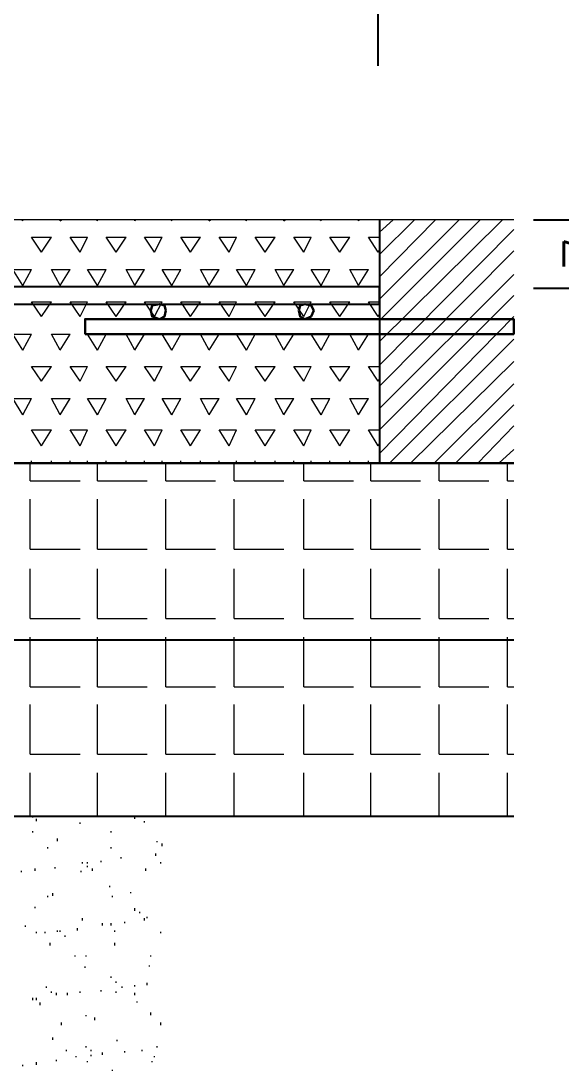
# Model space of a CAD drawing. Extents: x 12342 to 271026, y -9164 to -8044.
# Drawn here: x 16564.4 to 16592, y -8654.3 to -8600.7 of the extents above; entities that cross this region are included whole.
import ezdxf

# ---------------------------------------------------------------- set-up
doc = ezdxf.new("R2010")
doc.units = 0
doc.header["$LTSCALE"] = 2
doc.header["$PDMODE"] = 32
doc.header["$PDSIZE"] = 0.3
doc.linetypes.add('DASHED', pattern=[0.75, 0.5, -0.25])
doc.layers.get('DEFPOINTS').update_dxf_attribs({"linetype": 'CONTINUOUS'})
for name, color, linetype in [('1', 251, 'DASHED'), ('图框', 7, 'CONTINUOUS'), ('尺寸标注', 4, 'CONTINUOUS')]:
    doc.layers.add(name, color=color, linetype=linetype)
doc.styles.get("Standard").update_dxf_attribs({"font": 'simplex1.shx', "width": 0.7, "bigfont": 'hztxt.shx'})
doc.dimstyles.new('1：20', dxfattribs={"dimtxt": 3, "dimasz": 2, "dimexe": 1, "dimexo": 1, "dimgap": 0.5, "dimtad": 1, "dimlfac": 2, "dimrnd": 0.0095, "dimdsep": 46, "dimtxsty": 'Standard', "dimcen": 0.09, "dimclrd": 256, "dimclre": 256, "dimclrt": 256, "dimadec": 0, "dimazin": 0, "dimtfac": 1, "dimtix": 1, "dimtmove": 2, "dimatfit": 3, "dimfxl": 0, "dimtolj": 1, "dimtzin": 0, "dimarcsym": 0})

# ---------------------------------------------------------------- blocks, each defined once
blk = doc.blocks.new('*D879')
at = {"layer": 'DEFPOINTS', "color": 0}
for p in [(16582.589, -8597.018), (16507.589, -8612.463), (16582.589, -8612.463)]:
    blk.add_point(p, dxfattribs=at)
at = {"layer": '尺寸标注', "lineweight": -2}
for p, q in [((16507.589, -8603.018), (16507.589, -8596.018)), ((16582.589, -8603.018), (16582.589, -8596.018)), ((16509.589, -8597.018), (16580.589, -8597.018))]:
    blk.add_line(p, q, dxfattribs=at)
at = {"layer": '尺寸标注'}
for points in [[(16509.589, -8596.685), (16509.589, -8597.352), (16507.589, -8597.018)], [(16580.589, -8596.685), (16580.589, -8597.352), (16582.589, -8597.018)]]:
    blk.add_solid(points, dxfattribs=at)
at = {"layer": '尺寸标注', "insert": (16545.089, -8595.018), "char_height": 3, "attachment_point": 5}
blk.add_mtext('\\A1;150', dxfattribs=at)
blk = doc.blocks.new('*D892')
at = {"layer": 'DEFPOINTS', "color": 0}
for p in [(16589.502, -8610.862), (16589.502, -8614.362), (16595.558, -8614.362)]:
    blk.add_point(p, dxfattribs=at)
at = {"layer": '尺寸标注', "lineweight": -2}
for p, q in [((16595.558, -8608.862), (16595.558, -8606.862)), ((16590.502, -8610.862), (16596.558, -8610.862)), ((16595.558, -8610.862), (16595.558, -8614.362)), ((16590.502, -8614.362), (16596.558, -8614.362)), ((16595.558, -8616.362), (16595.558, -8618.362))]:
    blk.add_line(p, q, dxfattribs=at)
at = {"layer": '尺寸标注'}
for points in [[(16595.225, -8608.862), (16595.892, -8608.862), (16595.558, -8610.862)], [(16595.225, -8616.362), (16595.892, -8616.362), (16595.558, -8614.362)]]:
    blk.add_solid(points, dxfattribs=at)
at = {"layer": '尺寸标注', "insert": (16593.558, -8612.612), "char_height": 3, "attachment_point": 5, "rotation": 90}
blk.add_mtext('\\A1;7', dxfattribs=at)

msp = doc.modelspace()

# ---------------------------------------------------------------- linework, layer by layer
at = {"layer": '1', "color": 1, "linetype": 'ByBlock', "lineweight": 9}
msp.add_lwpolyline([(16589.502362, -8610.861587), (16500.571685, -8610.861587)], dxfattribs=at)
at = {"layer": '1', "color": 2, "linetype": 'ByBlock', "lineweight": 9}
for points in [[(16564.459135, -8610.924987), (16564.395734, -8610.861587)], [(16564.459135, -8610.924987), (16564.459135, -8610.861587)], [(16566.361152, -8610.924987), (16566.424552, -8610.861587)], [(16566.361152, -8610.924987), (16566.361152, -8610.861587)], [(16568.263169, -8610.924987), (16568.199769, -8610.861587)], [(16568.263169, -8610.924987), (16568.263169, -8610.861587)], [(16570.165186, -8610.924987), (16570.228587, -8610.861587)], [(16570.165186, -8610.924987), (16570.165186, -8610.861587)], [(16572.067204, -8610.924987), (16572.003803, -8610.861587)], [(16572.067204, -8610.924987), (16572.067204, -8610.861587)], [(16573.969221, -8610.924987), (16574.032622, -8610.861587)], [(16573.969221, -8610.924987), (16573.969221, -8610.861587)], [(16575.871238, -8610.924987), (16575.807838, -8610.861587)], [(16575.871238, -8610.924987), (16575.871238, -8610.861587)], [(16577.773256, -8610.924987), (16577.836656, -8610.861587)], [(16577.773256, -8610.924987), (16577.773256, -8610.861587)], [(16579.675273, -8610.924987), (16579.611872, -8610.861587)], [(16579.675273, -8610.924987), (16579.675273, -8610.861587)], [(16581.57729, -8610.924987), (16581.640691, -8610.861587)], [(16581.57729, -8610.924987), (16581.57729, -8610.861587)], [(16582.6551, -8611.495592), (16583.352506, -8610.861587)], [(16582.6551, -8612.636803), (16584.430316, -8610.861587)], [(16582.6551, -8613.778013), (16585.508126, -8610.861587)], [(16582.6551, -8614.919223), (16586.712737, -8610.861587)], [(16582.6551, -8615.997033), (16587.790547, -8610.861587)], [(16582.6551, -8617.074843), (16588.931757, -8610.861587)], [(16565.410143, -8612.510002), (16564.902939, -8611.749195)], [(16564.902939, -8611.749195), (16565.917348, -8611.749195)], [(16565.410143, -8612.510002), (16565.917348, -8611.749195)], [(16567.375561, -8612.510002), (16566.868356, -8611.749195)], [(16566.868356, -8611.749195), (16567.755964, -8611.749195)], [(16567.375561, -8612.510002), (16567.755964, -8611.749195)], [(16569.214178, -8612.510002), (16568.706973, -8611.749195)], [(16568.706973, -8611.749195), (16569.721382, -8611.749195)], [(16569.214178, -8612.510002), (16569.721382, -8611.749195)], [(16571.179596, -8612.510002), (16570.672391, -8611.749195)], [(16570.672391, -8611.749195), (16571.559999, -8611.749195)], [(16571.179596, -8612.510002), (16571.559999, -8611.749195)], [(16573.018212, -8612.510002), (16572.511008, -8611.749195)], [(16572.511008, -8611.749195), (16573.525417, -8611.749195)], [(16573.018212, -8612.510002), (16573.525417, -8611.749195)], [(16574.98363, -8612.510002), (16574.476426, -8611.749195)], [(16574.476426, -8611.749195), (16575.364034, -8611.749195)], [(16574.98363, -8612.510002), (16575.364034, -8611.749195)], [(16576.822247, -8612.510002), (16576.315042, -8611.749195)], [(16576.315042, -8611.749195), (16577.329452, -8611.749195)], [(16576.822247, -8612.510002), (16577.329452, -8611.749195)], [(16578.787665, -8612.510002), (16578.28046, -8611.749195)], [(16578.28046, -8611.749195), (16579.168068, -8611.749195)], [(16578.787665, -8612.510002), (16579.168068, -8611.749195)], [(16580.626281, -8612.510002), (16580.119077, -8611.749195)], [(16580.119077, -8611.749195), (16581.133486, -8611.749195)], [(16580.626281, -8612.510002), (16581.133486, -8611.749195)], [(16582.591699, -8612.510002), (16582.084495, -8611.749195)], [(16582.084495, -8611.749195), (16582.6551, -8611.749195)], [(16582.6551, -8618.279454), (16589.502362, -8611.368791)], [(16582.591699, -8612.510002), (16582.6551, -8612.3832)], [(16582.6551, -8619.357264), (16589.502362, -8612.446601)], [(16564.459135, -8614.221817), (16563.95193, -8613.39761)], [(16563.95193, -8613.39761), (16564.902939, -8613.39761)], [(16564.459135, -8614.221817), (16564.902939, -8613.39761)], [(16566.361152, -8614.221817), (16565.917348, -8613.39761)], [(16565.917348, -8613.39761), (16566.868356, -8613.39761)], [(16566.361152, -8614.221817), (16566.868356, -8613.39761)], [(16568.263169, -8614.221817), (16567.755964, -8613.39761)], [(16567.755964, -8613.39761), (16568.706973, -8613.39761)], [(16568.263169, -8614.221817), (16568.706973, -8613.39761)], [(16570.165186, -8614.221817), (16569.721382, -8613.39761)], [(16569.721382, -8613.39761), (16570.672391, -8613.39761)], [(16570.165186, -8614.221817), (16570.672391, -8613.39761)], [(16572.067204, -8614.221817), (16571.559999, -8613.39761)], [(16571.559999, -8613.39761), (16572.511008, -8613.39761)], [(16572.067204, -8614.221817), (16572.511008, -8613.39761)], [(16573.969221, -8614.221817), (16573.525417, -8613.39761)], [(16573.525417, -8613.39761), (16574.476426, -8613.39761)], [(16573.969221, -8614.221817), (16574.476426, -8613.39761)], [(16575.871238, -8614.221817), (16575.364034, -8613.39761)], [(16575.364034, -8613.39761), (16576.315042, -8613.39761)], [(16575.871238, -8614.221817), (16576.315042, -8613.39761)], [(16577.773256, -8614.221817), (16577.329452, -8613.39761)], [(16577.329452, -8613.39761), (16578.28046, -8613.39761)], [(16577.773256, -8614.221817), (16578.28046, -8613.39761)], [(16579.675273, -8614.221817), (16579.168068, -8613.39761)], [(16579.168068, -8613.39761), (16580.119077, -8613.39761)], [(16579.675273, -8614.221817), (16580.119077, -8613.39761)], [(16581.57729, -8614.221817), (16581.133486, -8613.39761)], [(16581.133486, -8613.39761), (16582.084495, -8613.39761)], [(16581.57729, -8614.221817), (16582.084495, -8613.39761)], [(16582.6551, -8620.498474), (16589.502362, -8613.651212)], [(16582.6551, -8621.576284), (16589.502362, -8614.729022)], [(16565.410143, -8615.806831), (16564.902939, -8615.046025)], [(16564.902939, -8615.046025), (16565.917348, -8615.046025)], [(16565.410143, -8615.806831), (16565.917348, -8615.046025)], [(16567.375561, -8615.806831), (16566.868356, -8615.046025)], [(16566.868356, -8615.046025), (16567.755964, -8615.046025)], [(16567.375561, -8615.806831), (16567.755964, -8615.046025)], [(16569.214178, -8615.806831), (16568.706973, -8615.046025)], [(16568.706973, -8615.046025), (16569.721382, -8615.046025)], [(16569.214178, -8615.806831), (16569.721382, -8615.046025)], [(16571.179596, -8615.806831), (16570.672391, -8615.046025)], [(16570.672391, -8615.046025), (16571.559999, -8615.046025)], [(16571.179596, -8615.806831), (16571.559999, -8615.046025)], [(16573.018212, -8615.806831), (16572.511008, -8615.046025)], [(16572.511008, -8615.046025), (16573.525417, -8615.046025)], [(16573.018212, -8615.806831), (16573.525417, -8615.046025)], [(16574.98363, -8615.806831), (16574.476426, -8615.046025)], [(16574.476426, -8615.046025), (16575.364034, -8615.046025)], [(16574.98363, -8615.806831), (16575.364034, -8615.046025)], [(16576.822247, -8615.806831), (16576.315042, -8615.046025)], [(16576.315042, -8615.046025), (16577.329452, -8615.046025)], [(16576.822247, -8615.806831), (16577.329452, -8615.046025)], [(16578.787665, -8615.806831), (16578.28046, -8615.046025)], [(16578.28046, -8615.046025), (16579.168068, -8615.046025)], [(16578.787665, -8615.806831), (16579.168068, -8615.046025)], [(16580.626281, -8615.806831), (16580.119077, -8615.046025)], [(16580.119077, -8615.046025), (16581.133486, -8615.046025)], [(16580.626281, -8615.806831), (16581.133486, -8615.046025)], [(16582.591699, -8615.806831), (16582.084495, -8615.046025)], [(16582.084495, -8615.046025), (16582.6551, -8615.046025)], [(16582.591699, -8615.806831), (16582.6551, -8615.68003)], [(16582.6551, -8622.780895), (16589.502362, -8615.806831)], [(16564.459135, -8617.518647), (16563.95193, -8616.69444)], [(16563.95193, -8616.69444), (16564.902939, -8616.69444)], [(16564.459135, -8617.518647), (16564.902939, -8616.69444)], [(16566.361152, -8617.518647), (16565.917348, -8616.69444)], [(16565.917348, -8616.69444), (16566.868356, -8616.69444)], [(16566.361152, -8617.518647), (16566.868356, -8616.69444)], [(16568.263169, -8617.518647), (16567.755964, -8616.69444)], [(16567.755964, -8616.69444), (16568.706973, -8616.69444)], [(16568.263169, -8617.518647), (16568.706973, -8616.69444)], [(16570.165186, -8617.518647), (16569.721382, -8616.69444)], [(16569.721382, -8616.69444), (16570.672391, -8616.69444)], [(16570.165186, -8617.518647), (16570.672391, -8616.69444)], [(16572.067204, -8617.518647), (16571.559999, -8616.69444)], [(16571.559999, -8616.69444), (16572.511008, -8616.69444)], [(16572.067204, -8617.518647), (16572.511008, -8616.69444)], [(16573.969221, -8617.518647), (16573.525417, -8616.69444)], [(16573.525417, -8616.69444), (16574.476426, -8616.69444)], [(16573.969221, -8617.518647), (16574.476426, -8616.69444)], [(16575.871238, -8617.518647), (16575.364034, -8616.69444)], [(16575.364034, -8616.69444), (16576.315042, -8616.69444)], [(16575.871238, -8617.518647), (16576.315042, -8616.69444)], [(16577.773256, -8617.518647), (16577.329452, -8616.69444)], [(16577.329452, -8616.69444), (16578.28046, -8616.69444)], [(16577.773256, -8617.518647), (16578.28046, -8616.69444)], [(16579.675273, -8617.518647), (16579.168068, -8616.69444)], [(16579.168068, -8616.69444), (16580.119077, -8616.69444)], [(16579.675273, -8617.518647), (16580.119077, -8616.69444)], [(16581.57729, -8617.518647), (16581.133486, -8616.69444)], [(16581.133486, -8616.69444), (16582.084495, -8616.69444)], [(16581.57729, -8617.518647), (16582.084495, -8616.69444)], [(16583.162305, -8623.288099), (16589.502362, -8616.948042)], [(16584.240114, -8623.288099), (16589.502362, -8618.089252)], [(16565.410143, -8619.103661), (16564.902939, -8618.342855)], [(16564.902939, -8618.342855), (16565.917348, -8618.342855)], [(16565.410143, -8619.103661), (16565.917348, -8618.342855)], [(16567.375561, -8619.103661), (16566.868356, -8618.342855)], [(16566.868356, -8618.342855), (16567.755964, -8618.342855)], [(16567.375561, -8619.103661), (16567.755964, -8618.342855)], [(16569.214178, -8619.103661), (16568.706973, -8618.342855)], [(16568.706973, -8618.342855), (16569.721382, -8618.342855)], [(16569.214178, -8619.103661), (16569.721382, -8618.342855)], [(16571.179596, -8619.103661), (16570.672391, -8618.342855)], [(16570.672391, -8618.342855), (16571.559999, -8618.342855)], [(16571.179596, -8619.103661), (16571.559999, -8618.342855)], [(16573.018212, -8619.103661), (16572.511008, -8618.342855)], [(16572.511008, -8618.342855), (16573.525417, -8618.342855)], [(16573.018212, -8619.103661), (16573.525417, -8618.342855)], [(16574.98363, -8619.103661), (16574.476426, -8618.342855)], [(16574.476426, -8618.342855), (16575.364034, -8618.342855)], [(16574.98363, -8619.103661), (16575.364034, -8618.342855)], [(16576.822247, -8619.103661), (16576.315042, -8618.342855)], [(16576.315042, -8618.342855), (16577.329452, -8618.342855)], [(16576.822247, -8619.103661), (16577.329452, -8618.342855)], [(16578.787665, -8619.103661), (16578.28046, -8618.342855)], [(16578.28046, -8618.342855), (16579.168068, -8618.342855)], [(16578.787665, -8619.103661), (16579.168068, -8618.342855)], [(16580.626281, -8619.103661), (16580.119077, -8618.342855)], [(16580.119077, -8618.342855), (16581.133486, -8618.342855)], [(16580.626281, -8619.103661), (16581.133486, -8618.342855)], [(16582.591699, -8619.103661), (16582.084495, -8618.342855)], [(16582.084495, -8618.342855), (16582.6551, -8618.342855)], [(16582.591699, -8619.103661), (16582.6551, -8618.97686)], [(16585.444725, -8623.288099), (16589.502362, -8619.230463)], [(16564.459135, -8620.815477), (16563.95193, -8619.99127)], [(16563.95193, -8619.99127), (16564.902939, -8619.99127)], [(16564.459135, -8620.815477), (16564.902939, -8619.99127)], [(16566.361152, -8620.815477), (16565.917348, -8619.99127)], [(16565.917348, -8619.99127), (16566.868356, -8619.99127)], [(16566.361152, -8620.815477), (16566.868356, -8619.99127)], [(16568.263169, -8620.815477), (16567.755964, -8619.99127)], [(16567.755964, -8619.99127), (16568.706973, -8619.99127)], [(16568.263169, -8620.815477), (16568.706973, -8619.99127)], [(16570.165186, -8620.815477), (16569.721382, -8619.99127)], [(16569.721382, -8619.99127), (16570.672391, -8619.99127)], [(16570.165186, -8620.815477), (16570.672391, -8619.99127)], [(16572.067204, -8620.815477), (16571.559999, -8619.99127)], [(16571.559999, -8619.99127), (16572.511008, -8619.99127)], [(16572.067204, -8620.815477), (16572.511008, -8619.99127)], [(16573.969221, -8620.815477), (16573.525417, -8619.99127)], [(16573.525417, -8619.99127), (16574.476426, -8619.99127)], [(16573.969221, -8620.815477), (16574.476426, -8619.99127)], [(16575.871238, -8620.815477), (16575.364034, -8619.99127)], [(16575.364034, -8619.99127), (16576.315042, -8619.99127)], [(16575.871238, -8620.815477), (16576.315042, -8619.99127)], [(16577.773256, -8620.815477), (16577.329452, -8619.99127)], [(16577.329452, -8619.99127), (16578.28046, -8619.99127)], [(16577.773256, -8620.815477), (16578.28046, -8619.99127)], [(16579.675273, -8620.815477), (16579.168068, -8619.99127)], [(16579.168068, -8619.99127), (16580.119077, -8619.99127)], [(16579.675273, -8620.815477), (16580.119077, -8619.99127)], [(16581.57729, -8620.815477), (16581.133486, -8619.99127)], [(16581.133486, -8619.99127), (16582.084495, -8619.99127)], [(16581.57729, -8620.815477), (16582.084495, -8619.99127)], [(16586.522535, -8623.288099), (16589.502362, -8620.308272)], [(16587.663745, -8623.288099), (16589.502362, -8621.386082)], [(16565.410143, -8622.400491), (16564.902939, -8621.576284)], [(16564.902939, -8621.576284), (16565.917348, -8621.576284)], [(16565.410143, -8622.400491), (16565.917348, -8621.576284)], [(16567.375561, -8622.400491), (16566.868356, -8621.576284)], [(16566.868356, -8621.576284), (16567.755964, -8621.576284)], [(16567.375561, -8622.400491), (16567.755964, -8621.576284)], [(16569.214178, -8622.400491), (16568.706973, -8621.576284)], [(16568.706973, -8621.576284), (16569.721382, -8621.576284)], [(16569.214178, -8622.400491), (16569.721382, -8621.576284)], [(16571.179596, -8622.400491), (16570.672391, -8621.576284)], [(16570.672391, -8621.576284), (16571.559999, -8621.576284)], [(16571.179596, -8622.400491), (16571.559999, -8621.576284)], [(16573.018212, -8622.400491), (16572.511008, -8621.576284)], [(16572.511008, -8621.576284), (16573.525417, -8621.576284)], [(16573.018212, -8622.400491), (16573.525417, -8621.576284)], [(16574.98363, -8622.400491), (16574.476426, -8621.576284)], [(16574.476426, -8621.576284), (16575.364034, -8621.576284)], [(16574.98363, -8622.400491), (16575.364034, -8621.576284)], [(16576.822247, -8622.400491), (16576.315042, -8621.576284)], [(16576.315042, -8621.576284), (16577.329452, -8621.576284)], [(16576.822247, -8622.400491), (16577.329452, -8621.576284)], [(16578.787665, -8622.400491), (16578.28046, -8621.576284)], [(16578.28046, -8621.576284), (16579.168068, -8621.576284)], [(16578.787665, -8622.400491), (16579.168068, -8621.576284)], [(16580.626281, -8622.400491), (16580.119077, -8621.576284)], [(16580.119077, -8621.576284), (16581.133486, -8621.576284)], [(16580.626281, -8622.400491), (16581.133486, -8621.576284)], [(16582.591699, -8622.400491), (16582.084495, -8621.576284)], [(16582.084495, -8621.576284), (16582.6551, -8621.576284)], [(16582.591699, -8622.400491), (16582.6551, -8622.27369)], [(16588.741555, -8623.288099), (16589.502362, -8622.590693)], [(16563.95193, -8623.288099), (16564.902939, -8623.288099)], [(16564.839538, -8624.175708), (16564.839538, -8623.288099)], [(16564.902939, -8623.288099), (16564.902939, -8623.161298)], [(16565.917348, -8623.288099), (16565.917348, -8623.161298)], [(16565.917348, -8623.288099), (16566.868356, -8623.288099)], [(16566.868356, -8623.288099), (16566.868356, -8623.161298)], [(16567.755964, -8623.288099), (16567.755964, -8623.161298)], [(16567.755964, -8623.288099), (16568.706973, -8623.288099)], [(16568.263169, -8624.175708), (16568.263169, -8623.288099)], [(16568.706973, -8623.288099), (16568.706973, -8623.161298)], [(16569.721382, -8623.288099), (16569.721382, -8623.161298)], [(16569.721382, -8623.288099), (16570.672391, -8623.288099)], [(16570.672391, -8623.288099), (16570.672391, -8623.161298)], [(16571.559999, -8623.288099), (16571.559999, -8623.161298)], [(16571.559999, -8623.288099), (16572.511008, -8623.288099)], [(16571.750201, -8624.175708), (16571.750201, -8623.288099)], [(16572.511008, -8623.288099), (16572.511008, -8623.161298)], [(16573.525417, -8623.288099), (16573.525417, -8623.161298)], [(16573.525417, -8623.288099), (16574.476426, -8623.288099)], [(16574.476426, -8623.288099), (16574.476426, -8623.161298)], [(16575.237232, -8624.175708), (16575.237232, -8623.288099)], [(16575.364034, -8623.288099), (16575.364034, -8623.161298)], [(16575.364034, -8623.288099), (16576.315042, -8623.288099)], [(16576.315042, -8623.288099), (16576.315042, -8623.161298)], [(16577.329452, -8623.288099), (16577.329452, -8623.161298)], [(16577.329452, -8623.288099), (16578.28046, -8623.288099)], [(16578.28046, -8623.288099), (16578.28046, -8623.161298)], [(16578.787665, -8624.175708), (16578.787665, -8623.288099)], [(16579.168068, -8623.288099), (16579.168068, -8623.161298)], [(16579.168068, -8623.288099), (16580.119077, -8623.288099)], [(16580.119077, -8623.288099), (16580.119077, -8623.161298)], [(16581.133486, -8623.288099), (16581.133486, -8623.161298)], [(16581.133486, -8623.288099), (16582.084495, -8623.288099)], [(16582.084495, -8623.288099), (16582.084495, -8623.161298)], [(16582.211296, -8624.175708), (16582.211296, -8623.288099)], [(16585.698328, -8624.175708), (16585.698328, -8623.288099)], [(16589.185359, -8624.175708), (16589.185359, -8623.288099)], [(16564.839538, -8624.175708), (16567.375561, -8624.175708)], [(16568.263169, -8624.175708), (16570.799192, -8624.175708)], [(16571.750201, -8624.175708), (16574.286224, -8624.175708)], [(16575.237232, -8624.175708), (16577.773256, -8624.175708)], [(16578.787665, -8624.175708), (16581.323688, -8624.175708)], [(16582.211296, -8624.175708), (16584.747319, -8624.175708)], [(16585.698328, -8624.175708), (16588.234351, -8624.175708)], [(16589.185359, -8624.175708), (16589.502362, -8624.175708)], [(16564.839538, -8627.662739), (16564.839538, -8625.126716)], [(16568.263169, -8627.662739), (16568.263169, -8625.126716)], [(16571.750201, -8627.662739), (16571.750201, -8625.126716)], [(16575.237232, -8627.662739), (16575.237232, -8625.126716)], [(16578.787665, -8627.662739), (16578.787665, -8625.126716)], [(16582.211296, -8627.662739), (16582.211296, -8625.126716)], [(16585.698328, -8627.662739), (16585.698328, -8625.126716)], [(16589.185359, -8627.662739), (16589.185359, -8625.126716)], [(16564.839538, -8627.662739), (16567.375561, -8627.662739)], [(16568.263169, -8627.662739), (16570.799192, -8627.662739)], [(16571.750201, -8627.662739), (16574.286224, -8627.662739)], [(16575.237232, -8627.662739), (16577.773256, -8627.662739)], [(16578.787665, -8627.662739), (16581.323688, -8627.662739)], [(16582.211296, -8627.662739), (16584.747319, -8627.662739)], [(16585.698328, -8627.662739), (16588.234351, -8627.662739)], [(16589.185359, -8627.662739), (16589.502362, -8627.662739)], [(16564.839538, -8631.213172), (16564.839538, -8628.677148)], [(16568.263169, -8631.213172), (16568.263169, -8628.677148)], [(16571.750201, -8631.213172), (16571.750201, -8628.677148)], [(16575.237232, -8631.213172), (16575.237232, -8628.677148)], [(16578.787665, -8631.213172), (16578.787665, -8628.677148)], [(16582.211296, -8631.213172), (16582.211296, -8628.677148)], [(16585.698328, -8631.213172), (16585.698328, -8628.677148)], [(16589.185359, -8631.213172), (16589.185359, -8628.677148)], [(16564.839538, -8631.213172), (16567.375561, -8631.213172)], [(16568.263169, -8631.213172), (16570.799192, -8631.213172)], [(16571.750201, -8631.213172), (16574.286224, -8631.213172)], [(16575.237232, -8631.213172), (16577.773256, -8631.213172)], [(16578.787665, -8631.213172), (16581.323688, -8631.213172)], [(16582.211296, -8631.213172), (16584.747319, -8631.213172)], [(16585.698328, -8631.213172), (16588.234351, -8631.213172)], [(16589.185359, -8631.213172), (16589.502362, -8631.213172)], [(16564.839538, -8634.700203), (16564.839538, -8632.16418)], [(16568.263169, -8634.700203), (16568.263169, -8632.16418)], [(16571.750201, -8634.700203), (16571.750201, -8632.16418)], [(16575.237232, -8634.700203), (16575.237232, -8632.16418)], [(16578.787665, -8634.700203), (16578.787665, -8632.16418)], [(16582.211296, -8634.700203), (16582.211296, -8632.16418)], [(16585.698328, -8634.700203), (16585.698328, -8632.16418)], [(16589.185359, -8634.700203), (16589.185359, -8632.16418)], [(16564.839538, -8634.700203), (16567.375561, -8634.700203)], [(16568.263169, -8634.700203), (16570.799192, -8634.700203)], [(16571.750201, -8634.700203), (16574.286224, -8634.700203)], [(16575.237232, -8634.700203), (16577.773256, -8634.700203)], [(16578.787665, -8634.700203), (16581.323688, -8634.700203)], [(16582.211296, -8634.700203), (16584.747319, -8634.700203)], [(16585.698328, -8634.700203), (16588.234351, -8634.700203)], [(16589.185359, -8634.700203), (16589.502362, -8634.700203)], [(16564.839538, -8638.123834), (16564.839538, -8635.587811)], [(16568.263169, -8638.123834), (16568.263169, -8635.587811)], [(16571.750201, -8638.123834), (16571.750201, -8635.587811)], [(16575.237232, -8638.123834), (16575.237232, -8635.587811)], [(16578.787665, -8638.123834), (16578.787665, -8635.587811)], [(16582.211296, -8638.123834), (16582.211296, -8635.587811)], [(16585.698328, -8638.123834), (16585.698328, -8635.587811)], [(16589.185359, -8638.123834), (16589.185359, -8635.587811)], [(16564.839538, -8638.123834), (16567.375561, -8638.123834)], [(16568.263169, -8638.123834), (16570.799192, -8638.123834)], [(16571.750201, -8638.123834), (16574.286224, -8638.123834)], [(16575.237232, -8638.123834), (16577.773256, -8638.123834)], [(16578.787665, -8638.123834), (16581.323688, -8638.123834)], [(16582.211296, -8638.123834), (16584.747319, -8638.123834)], [(16585.698328, -8638.123834), (16588.234351, -8638.123834)], [(16589.185359, -8638.123834), (16589.502362, -8638.123834)], [(16564.839538, -8641.293863), (16564.839538, -8639.074843)], [(16568.263169, -8641.293863), (16568.263169, -8639.074843)], [(16571.750201, -8641.293863), (16571.750201, -8639.074843)], [(16575.237232, -8641.293863), (16575.237232, -8639.074843)], [(16578.787665, -8641.293863), (16578.787665, -8639.074843)], [(16582.211296, -8641.293863), (16582.211296, -8639.074843)], [(16585.698328, -8641.293863), (16585.698328, -8639.074843)], [(16589.185359, -8641.293863), (16589.185359, -8639.074843)], [(16564.966339, -8641.357264), (16564.966339, -8641.293863)], [(16565.156541, -8641.547465), (16565.156541, -8641.420664)], [(16567.375561, -8641.674267), (16567.375561, -8641.610866)], [(16570.165186, -8641.420664), (16570.165186, -8641.357264)], [(16570.672391, -8641.610866), (16570.672391, -8641.547465)], [(16564.966339, -8642.118071), (16564.966339, -8642.05467)], [(16568.960575, -8642.118071), (16568.960575, -8642.05467)], [(16566.234351, -8642.561875), (16566.234351, -8642.435074)], [(16571.306397, -8642.625275), (16571.306397, -8642.561875)], [(16571.559999, -8642.815477), (16571.559999, -8642.688676)], [(16565.727146, -8642.942278), (16565.727146, -8642.878878)], [(16568.960575, -8642.942278), (16568.960575, -8642.878878)], [(16569.46778, -8643.449483), (16569.46778, -8643.386082)], [(16571.242996, -8643.322682), (16571.242996, -8643.19588)], [(16566.107549, -8643.956687), (16566.107549, -8643.893287)], [(16567.502362, -8643.703085), (16567.502362, -8643.639684)], [(16567.502362, -8643.703085), (16567.502362, -8643.639684)], [(16567.755964, -8643.703085), (16567.755964, -8643.639684)], [(16567.755964, -8643.893287), (16567.755964, -8643.829886)], [(16568.453371, -8643.639684), (16568.453371, -8643.576284)], [(16571.496598, -8643.703085), (16571.496598, -8643.639684)], [(16564.395734, -8644.146889), (16564.395734, -8644.083489)], [(16565.09314, -8644.083489), (16565.09314, -8643.956687)], [(16567.438962, -8644.146889), (16567.438962, -8644.083489)], [(16568.009567, -8644.083489), (16568.009567, -8643.956687)], [(16570.735792, -8644.083489), (16570.735792, -8643.956687)], [(16568.897175, -8644.907696), (16568.897175, -8644.844295)], [(16565.727146, -8645.414901), (16565.727146, -8645.3515)], [(16565.980748, -8645.3515), (16565.980748, -8645.224699)], [(16569.023976, -8645.414901), (16569.023976, -8645.3515)], [(16569.974985, -8645.224699), (16569.974985, -8645.161298)], [(16565.09314, -8645.985506), (16565.09314, -8645.922105)], [(16570.165186, -8646.112307), (16570.165186, -8645.985506)], [(16567.502362, -8646.619512), (16567.502362, -8646.49271)], [(16570.418789, -8646.239108), (16570.418789, -8646.175708)], [(16570.672391, -8646.619512), (16570.672391, -8646.49271)], [(16570.799192, -8646.49271), (16570.799192, -8646.42931)], [(16564.585936, -8646.936514), (16564.585936, -8646.873114)], [(16566.234351, -8647.190117), (16566.234351, -8647.126716)], [(16566.361152, -8647.190117), (16566.361152, -8647.126716)], [(16567.24876, -8647.126716), (16567.24876, -8646.999915)], [(16568.516771, -8646.873114), (16568.516771, -8646.746313)], [(16568.960575, -8646.873114), (16568.960575, -8646.746313)], [(16569.150777, -8647.190117), (16569.150777, -8647.126716)], [(16569.657982, -8646.746313), (16569.657982, -8646.682912)], [(16565.156541, -8647.253517), (16565.156541, -8647.190117)], [(16565.600345, -8647.253517), (16565.600345, -8647.190117)], [(16566.614754, -8647.443719), (16566.614754, -8647.380319)], [(16571.496598, -8647.253517), (16571.496598, -8647.190117)], [(16565.853947, -8647.887523), (16565.853947, -8647.760722)], [(16569.150777, -8647.887523), (16569.150777, -8647.760722)], [(16567.121959, -8648.458128), (16567.121959, -8648.394728)], [(16567.692564, -8648.458128), (16567.692564, -8648.394728)], [(16570.989394, -8648.458128), (16570.989394, -8648.394728)], [(16567.629163, -8649.028733), (16567.629163, -8648.965333)], [(16570.925993, -8648.965333), (16570.925993, -8648.901932)], [(16568.960575, -8649.535938), (16568.960575, -8649.472538)], [(16569.214178, -8649.78954), (16569.214178, -8649.72614)], [(16570.799192, -8649.916342), (16570.799192, -8649.78954)], [(16565.663745, -8650.043143), (16565.663745, -8649.979742)], [(16565.917348, -8650.296745), (16565.917348, -8650.233344)], [(16566.17095, -8650.423546), (16566.17095, -8650.296745)], [(16566.741555, -8650.423546), (16566.741555, -8650.296745)], [(16567.375561, -8650.296745), (16567.375561, -8650.233344)], [(16568.453371, -8650.233344), (16568.453371, -8650.169944)], [(16569.214178, -8650.296745), (16569.214178, -8650.233344)], [(16569.531181, -8650.043143), (16569.531181, -8649.979742)], [(16570.165186, -8649.979742), (16570.165186, -8649.916342)], [(16570.165186, -8650.423546), (16570.165186, -8650.296745)], [(16564.966339, -8650.677148), (16564.966339, -8650.550347)], [(16565.156541, -8650.677148), (16565.156541, -8650.550347)], [(16565.346743, -8650.930751), (16565.346743, -8650.80395)], [(16570.291988, -8650.80395), (16570.291988, -8650.740549)], [(16570.989394, -8651.437955), (16570.989394, -8651.311154)], [(16566.424552, -8651.94516), (16566.424552, -8651.818359)], [(16567.692564, -8651.501356), (16567.692564, -8651.437955)], [(16568.136368, -8651.691558), (16568.136368, -8651.564757)], [(16571.496598, -8651.94516), (16571.496598, -8651.818359)], [(16565.980748, -8652.705967), (16565.980748, -8652.579166)], [(16567.692564, -8653.08637), (16567.692564, -8653.02297)], [(16569.277578, -8652.769367), (16569.277578, -8652.705967)], [(16571.306397, -8653.08637), (16571.306397, -8653.02297)], [(16566.678155, -8653.276572), (16566.678155, -8653.213172)], [(16567.185359, -8653.593575), (16567.185359, -8653.530174)], [(16567.946166, -8653.276572), (16567.946166, -8653.213172)], [(16567.946166, -8653.530174), (16567.946166, -8653.466774)], [(16568.516771, -8653.466774), (16568.516771, -8653.339973)], [(16569.657982, -8653.339973), (16569.657982, -8653.276572)], [(16570.54559, -8653.276572), (16570.54559, -8653.213172)], [(16571.179596, -8653.593575), (16571.179596, -8653.530174)], [(16564.459135, -8654.037379), (16564.459135, -8653.973978)], [(16565.156541, -8653.973978), (16565.156541, -8653.847177)], [(16566.17095, -8653.783777), (16566.17095, -8653.720376)], [(16567.755964, -8653.847177), (16567.755964, -8653.783777)], [(16571.052794, -8653.847177), (16571.052794, -8653.783777)], [(16569.023976, -8654.290981), (16569.023976, -8654.227581)]]:
    msp.add_lwpolyline(points, dxfattribs=at)
at = {"layer": '1', "color": 2, "linetype": 'ByBlock', "lineweight": 25}
for points in [[(16582.6551, -8615.172826), (16582.6551, -8614.285218), (16507.779019, -8614.285218), (16507.779019, -8615.172826), (16582.6551, -8615.172826)], [(16500.678155, -8632.290981), (16589.502362, -8632.290981)], [(16503.340979, -8641.293863), (16589.502362, -8641.293863)]]:
    msp.add_lwpolyline(points, dxfattribs=at)
at = {"layer": '1', "color": 2, "linetype": 'ByBlock', "lineweight": 30}
for points in [[(16571.750201, -8615.489829), (16571.6868, -8615.236226), (16571.433198, -8615.172826), (16571.052794, -8615.236226), (16570.989394, -8615.489829), (16571.052794, -8615.806831), (16571.433198, -8615.933633), (16571.6868, -8615.806831), (16571.750201, -8615.489829)], [(16579.294869, -8615.489829), (16579.168068, -8615.236226), (16578.851065, -8615.172826), (16578.597463, -8615.236226), (16578.534062, -8615.489829), (16578.597463, -8615.806831), (16578.851065, -8615.933633), (16579.168068, -8615.806831), (16579.294869, -8615.489829)], [(16589.502362, -8623.288099), (16500.678155, -8623.288099)]]:
    msp.add_lwpolyline(points, dxfattribs=at)
at = {"layer": '1', "color": 1, "linetype": 'ByBlock', "lineweight": 30}
msp.add_lwpolyline([(16567.629163, -8616.69444), (16567.629163, -8615.933633), (16589.502362, -8615.933633), (16589.502362, -8616.69444), (16567.629163, -8616.69444)], dxfattribs=at)
at = {"layer": '图框', "color": 1}
msp.add_lwpolyline([(16582.6551, -8610.861587), (16582.6551, -8623.288099)], dxfattribs=at)

# ---------------------------------------------------------------- dimensions: what is measured, and where the dimension line sits
at = {"layer": '尺寸标注'}
dim = msp.add_linear_dim(base=(16582.588817, -8597.018353), p1=(16507.588817, -8612.463255), p2=(16582.588817, -8612.463255), dimstyle='1：20', dxfattribs=at)
dim.commit()
dim.dimension.update_dxf_attribs({"geometry": '*D879', "text_midpoint": (16545.088817, -8595.018353)})
dim = msp.add_linear_dim(base=(16595.558441, -8614.361587), p1=(16589.502362, -8610.861587), p2=(16589.502362, -8614.361587), angle=90, dimstyle='1：20', dxfattribs=at)
dim.commit()
dim.dimension.update_dxf_attribs({"geometry": '*D892', "text_midpoint": (16593.558441, -8612.611587)})

doc.saveas('drawing.dxf')
